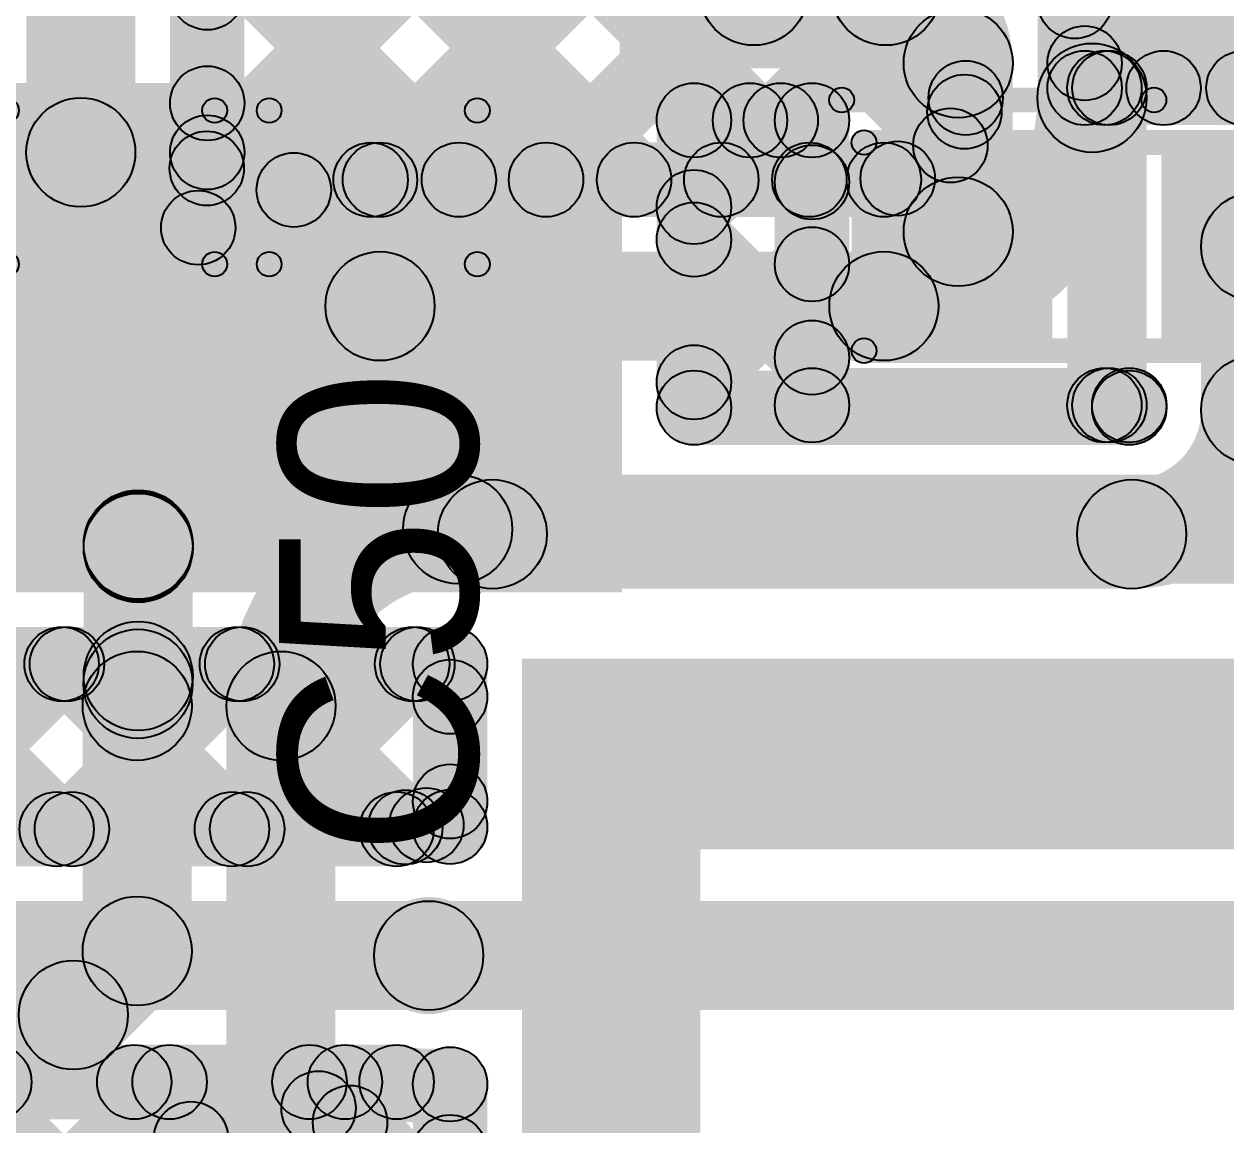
# Model space of a CAD drawing. Header units: millimetres. Extents: x 0 to 210, y 0 to 213.
# Drawn here: x 1.8106 to 2.053, y 0.2908 to 0.5129 of the extents above; entities that cross this region are included whole.
import ezdxf

# ---------------------------------------------------------------- set-up
doc = ezdxf.new("R2010")
doc.units = ezdxf.units.MM
doc.header["$MEASUREMENT"] = 0
for name, color, linetype in [('BottomLayer', 5, 'Continuous'), ('TopLayer', 1, 'Continuous'), ('TopOverlay', 2, 'Continuous'), ('TopPaste', 8, 'Continuous'), ('TopSolder', 216, 'Continuous'), ('ViaHoleLayer', 16, 'Continuous')]:
    doc.layers.add(name, color=color, linetype=linetype)

# ---------------------------------------------------------------- blocks, each defined once
blk = doc.blocks.new('SSOP_3_79')
at = {"layer": 'TopLayer'}
for points in [[(-0.01161414999999999, 0.0261811), (-0.01161415, 0.0722441), (0.01161414999999999, 0.0722441), (0.01161415, 0.0261811)], [(-0.04901575, -0.0722441), (-0.04901575, -0.0261811), (-0.02578745000000001, -0.0261811), (-0.02578744999999999, -0.0722441)], [(0.02578745000000001, -0.0722441), (0.02578744999999999, -0.0261811), (0.04901575, -0.0261811), (0.04901575, -0.0722441)]]:
    blk.add_hatch(color=1, dxfattribs=at).paths.add_polyline_path(points)
at = {"layer": 'TopOverlay'}
h = blk.add_hatch(color=2, dxfattribs=at)
edge = h.paths.add_edge_path()
edge.add_arc((-0.0594173, 0.0314961), 0.0025, 0, 360)
h = blk.add_hatch(color=2, dxfattribs=at)
edge = h.paths.add_edge_path()
edge.add_arc((-0.0594173, 0.0314961), 0.0025, 0, 360)
for points in [[(-0.0224094, 0.0339961), (-0.0224094, 0.0289961), (-0.0594173, 0.0289961), (-0.0594173, 0.0339961)], [(0.0594173, 0.0339961), (0.0594173, 0.0289961), (0.0224094, 0.0289961), (0.0224094, 0.0339961)], [(-0.0569173, -0.0314961), (-0.0619173, -0.0314961), (-0.0619173, 0.0314961), (-0.0569173, 0.0314961)], [(0.0619173, -0.0314961), (0.0569173, -0.0314961), (0.0569173, 0.0314961), (0.0619173, 0.0314961)]]:
    blk.add_hatch(color=2, dxfattribs=at).paths.add_polyline_path(points)
h = blk.add_hatch(color=2, dxfattribs=at)
edge = h.paths.add_edge_path()
edge.add_arc((-0.0224094, 0.0314961), 0.0025, 0, 360)
h = blk.add_hatch(color=2, dxfattribs=at)
edge = h.paths.add_edge_path()
edge.add_arc((0.0224094, 0.0314961), 0.0025, 0, 360)
h = blk.add_hatch(color=2, dxfattribs=at)
edge = h.paths.add_edge_path()
edge.add_arc((0.0594173, 0.0314961), 0.0025, 0, 360)
h = blk.add_hatch(color=2, dxfattribs=at)
edge = h.paths.add_edge_path()
edge.add_arc((0.0594173, 0.0314961), 0.0025, 0, 360)
h = blk.add_hatch(color=2, dxfattribs=at)
edge = h.paths.add_edge_path()
edge.add_arc((-0.0594173, -0.0314961), 0.0025, 0, 360)
h = blk.add_hatch(color=2, dxfattribs=at)
edge = h.paths.add_edge_path()
edge.add_arc((0.0594173, -0.0314961), 0.0025, 0, 360)
h = blk.add_hatch(color=2, dxfattribs=at)
edge = h.paths.add_edge_path()
edge.add_arc((-0.067937, -0.06), 0.003937, 0, 360)
h = blk.add_hatch(color=2, dxfattribs=at)
edge = h.paths.add_edge_path()
edge.add_arc((-0.060063, -0.06), 0.003937, 0, 360)
at = {"layer": 'TopPaste'}
for points in [[(-0.01161414999999999, 0.0261811), (-0.01161415, 0.0722441), (0.01161414999999999, 0.0722441), (0.01161415, 0.0261811)], [(-0.04901575, -0.0722441), (-0.04901575, -0.0261811), (-0.02578745000000001, -0.0261811), (-0.02578744999999999, -0.0722441)], [(0.02578745000000001, -0.0722441), (0.02578744999999999, -0.0261811), (0.04901575, -0.0261811), (0.04901575, -0.0722441)]]:
    blk.add_hatch(color=8, dxfattribs=at).paths.add_polyline_path(points)
at = {"layer": 'TopSolder'}
for points in [[(-0.01561414999999999, 0.0221811), (-0.01561415000000001, 0.0762441), (0.01561414999999999, 0.0762441), (0.01561415000000001, 0.0221811)], [(-0.05301575, -0.0762441), (-0.05301575, -0.0221811), (-0.02178745000000001, -0.0221811), (-0.02178744999999999, -0.0762441)], [(0.02178745000000001, -0.0762441), (0.02178744999999999, -0.0221811), (0.05301575, -0.0221811), (0.05301575, -0.0762441)]]:
    blk.add_hatch(color=216, dxfattribs=at).paths.add_polyline_path(points)
at = {"layer": 'TopOverlay', "const_width": 0.007874}
blk.add_lwpolyline([(-0.060063, -0.06, 1), (-0.067937, -0.06, 1)], format="xyb", close=True, dxfattribs=at)
at = {"layer": 'TopOverlay'}
for centre, radius in [((-0.0594173, 0.0314961), 0.0025), ((-0.0594173, 0.0314961), 0.0025), ((-0.0224094, 0.0314961), 0.0025), ((0.0224094, 0.0314961), 0.0025), ((0.0594173, 0.0314961), 0.0025), ((0.0594173, 0.0314961), 0.0025), ((-0.0594173, -0.0314961), 0.0025), ((0.0594173, -0.0314961), 0.0025), ((-0.067937, -0.06), 0.003937), ((-0.060063, -0.06), 0.003937)]:
    blk.add_circle(centre, radius, dxfattribs=at)
blk = doc.blocks.new('RES_0603_82')
at = {"layer": 'TopLayer'}
for points in [[(-0.015, 0.0175), (-0.015, -0.0175), (-0.045, -0.0175), (-0.045, 0.0175)], [(0.045, 0.0175), (0.045, -0.0175), (0.015, -0.0175), (0.015, 0.0175)]]:
    blk.add_hatch(color=1, dxfattribs=at).paths.add_polyline_path(points)
at = {"layer": 'TopOverlay'}
h = blk.add_hatch(color=2, dxfattribs=at)
edge = h.paths.add_edge_path()
edge.add_arc((-0.049, 0.021), 0.0025, 0, 360)
h = blk.add_hatch(color=2, dxfattribs=at)
edge = h.paths.add_edge_path()
edge.add_arc((-0.049, 0.021), 0.0025, 0, 360)
for points in [[(0.049, 0.0235), (0.049, 0.0185), (-0.049, 0.0185), (-0.049, 0.0235)], [(-0.0515, 0.021), (-0.0465, 0.021), (-0.0465, -0.021), (-0.0515, -0.021)], [(0.0465, 0.021), (0.0515, 0.021), (0.0515, -0.021), (0.0465, -0.021)], [(0.049, -0.0185), (0.049, -0.0235), (-0.049, -0.0235), (-0.049, -0.0185)]]:
    blk.add_hatch(color=2, dxfattribs=at).paths.add_polyline_path(points)
h = blk.add_hatch(color=2, dxfattribs=at)
edge = h.paths.add_edge_path()
edge.add_arc((0.049, 0.021), 0.0025, 0, 360)
h = blk.add_hatch(color=2, dxfattribs=at)
edge = h.paths.add_edge_path()
edge.add_arc((0.049, 0.021), 0.0025, 0, 360)
h = blk.add_hatch(color=2, dxfattribs=at)
edge = h.paths.add_edge_path()
edge.add_arc((-0.049, -0.021), 0.0025, 0, 360)
h = blk.add_hatch(color=2, dxfattribs=at)
edge = h.paths.add_edge_path()
edge.add_arc((-0.049, -0.021), 0.0025, 0, 360)
h = blk.add_hatch(color=2, dxfattribs=at)
edge = h.paths.add_edge_path()
edge.add_arc((0.049, -0.021), 0.0025, 0, 360)
h = blk.add_hatch(color=2, dxfattribs=at)
edge = h.paths.add_edge_path()
edge.add_arc((0.049, -0.021), 0.0025, 0, 360)
at = {"layer": 'TopPaste'}
for points in [[(-0.015, 0.0175), (-0.015, -0.0175), (-0.045, -0.0175), (-0.045, 0.0175)], [(0.045, 0.0175), (0.045, -0.0175), (0.015, -0.0175), (0.015, 0.0175)]]:
    blk.add_hatch(color=8, dxfattribs=at).paths.add_polyline_path(points)
at = {"layer": 'TopSolder'}
for points in [[(-0.011, 0.0215), (-0.011, -0.0215), (-0.049, -0.0215), (-0.049, 0.0215)], [(0.049, 0.0215), (0.049, -0.0215), (0.011, -0.0215), (0.011, 0.0215)]]:
    blk.add_hatch(color=216, dxfattribs=at).paths.add_polyline_path(points)
at = {"layer": 'TopOverlay'}
for centre in [(-0.049, 0.021), (-0.049, 0.021), (0.049, 0.021), (0.049, 0.021), (-0.049, -0.021), (-0.049, -0.021), (0.049, -0.021), (0.049, -0.021)]:
    blk.add_circle(centre, 0.0025, dxfattribs=at)
blk = doc.blocks.new('CAP_0603_89')
at = {"layer": 'TopLayer'}
for points in [[(-0.015, 0.0175), (-0.015, -0.0175), (-0.045, -0.0175), (-0.045, 0.0175)], [(0.045, 0.0175), (0.045, -0.0175), (0.015, -0.0175), (0.015, 0.0175)]]:
    blk.add_hatch(color=1, dxfattribs=at).paths.add_polyline_path(points)
at = {"layer": 'TopOverlay'}
h = blk.add_hatch(color=2, dxfattribs=at)
edge = h.paths.add_edge_path()
edge.add_arc((-0.049, 0.021), 0.0025, 0, 360)
h = blk.add_hatch(color=2, dxfattribs=at)
edge = h.paths.add_edge_path()
edge.add_arc((-0.049, 0.021), 0.0025, 0, 360)
for points in [[(-0.049, 0.0185), (-0.049, 0.0235), (-0.018, 0.0235), (-0.018, 0.0185)], [(0.018, 0.0185), (0.018, 0.0235), (0.049, 0.0235), (0.049, 0.0185)], [(-0.0515, 0.021), (-0.0465, 0.021), (-0.0465, -0.021), (-0.0515, -0.021)], [(0.0465, 0.021), (0.0515, 0.021), (0.0515, -0.021), (0.0465, -0.021)], [(-0.049, -0.0235), (-0.049, -0.0185), (-0.018, -0.0185), (-0.018, -0.0235)], [(0.018, -0.0235), (0.018, -0.0185), (0.049, -0.0185), (0.049, -0.0235)]]:
    blk.add_hatch(color=2, dxfattribs=at).paths.add_polyline_path(points)
h = blk.add_hatch(color=2, dxfattribs=at)
edge = h.paths.add_edge_path()
edge.add_arc((-0.018, 0.021), 0.0025, 0, 360)
h = blk.add_hatch(color=2, dxfattribs=at)
edge = h.paths.add_edge_path()
edge.add_arc((0.018, 0.021), 0.0025, 0, 360)
h = blk.add_hatch(color=2, dxfattribs=at)
edge = h.paths.add_edge_path()
edge.add_arc((0.049, 0.021), 0.0025, 0, 360)
h = blk.add_hatch(color=2, dxfattribs=at)
edge = h.paths.add_edge_path()
edge.add_arc((0.049, 0.021), 0.0025, 0, 360)
h = blk.add_hatch(color=2, dxfattribs=at)
edge = h.paths.add_edge_path()
edge.add_arc((-0.049, -0.021), 0.0025, 0, 360)
h = blk.add_hatch(color=2, dxfattribs=at)
edge = h.paths.add_edge_path()
edge.add_arc((-0.049, -0.021), 0.0025, 0, 360)
h = blk.add_hatch(color=2, dxfattribs=at)
edge = h.paths.add_edge_path()
edge.add_arc((-0.018, -0.021), 0.0025, 0, 360)
h = blk.add_hatch(color=2, dxfattribs=at)
edge = h.paths.add_edge_path()
edge.add_arc((0.018, -0.021), 0.0025, 0, 360)
h = blk.add_hatch(color=2, dxfattribs=at)
edge = h.paths.add_edge_path()
edge.add_arc((0.049, -0.021), 0.0025, 0, 360)
h = blk.add_hatch(color=2, dxfattribs=at)
edge = h.paths.add_edge_path()
edge.add_arc((0.049, -0.021), 0.0025, 0, 360)
at = {"layer": 'TopPaste'}
for points in [[(-0.015, 0.0175), (-0.015, -0.0175), (-0.045, -0.0175), (-0.045, 0.0175)], [(0.045, 0.0175), (0.045, -0.0175), (0.015, -0.0175), (0.015, 0.0175)]]:
    blk.add_hatch(color=8, dxfattribs=at).paths.add_polyline_path(points)
at = {"layer": 'TopSolder'}
for points in [[(-0.0126378, 0.0198622), (-0.0126378, -0.0198622), (-0.0473622, -0.0198622), (-0.0473622, 0.0198622)], [(0.0473622, 0.0198622), (0.0473622, -0.0198622), (0.0126378, -0.0198622), (0.0126378, 0.0198622)]]:
    blk.add_hatch(color=216, dxfattribs=at).paths.add_polyline_path(points)
at = {"layer": 'TopOverlay'}
for centre in [(-0.049, 0.021), (-0.049, 0.021), (-0.018, 0.021), (0.018, 0.021), (0.049, 0.021), (0.049, 0.021), (-0.049, -0.021), (-0.049, -0.021), (-0.018, -0.021), (0.018, -0.021), (0.049, -0.021), (0.049, -0.021)]:
    blk.add_circle(centre, 0.0025, dxfattribs=at)
blk = doc.blocks.new('CAP_0603_90')
at = {"layer": 'TopLayer'}
for points in [[(-0.015, 0.0175), (-0.015, -0.0175), (-0.045, -0.0175), (-0.045, 0.0175)], [(0.045, 0.0175), (0.045, -0.0175), (0.015, -0.0175), (0.015, 0.0175)]]:
    blk.add_hatch(color=1, dxfattribs=at).paths.add_polyline_path(points)
at = {"layer": 'TopOverlay'}
h = blk.add_hatch(color=2, dxfattribs=at)
edge = h.paths.add_edge_path()
edge.add_arc((-0.049, 0.021), 0.0025, 0, 360)
h = blk.add_hatch(color=2, dxfattribs=at)
edge = h.paths.add_edge_path()
edge.add_arc((-0.049, 0.021), 0.0025, 0, 360)
for points in [[(-0.049, 0.0185), (-0.049, 0.0235), (-0.018, 0.0235), (-0.018, 0.0185)], [(0.018, 0.0185), (0.018, 0.0235), (0.049, 0.0235), (0.049, 0.0185)], [(-0.0515, 0.021), (-0.0465, 0.021), (-0.0465, -0.021), (-0.0515, -0.021)], [(0.0465, 0.021), (0.0515, 0.021), (0.0515, -0.021), (0.0465, -0.021)], [(-0.049, -0.0235), (-0.049, -0.0185), (-0.018, -0.0185), (-0.018, -0.0235)], [(0.018, -0.0235), (0.018, -0.0185), (0.049, -0.0185), (0.049, -0.0235)]]:
    blk.add_hatch(color=2, dxfattribs=at).paths.add_polyline_path(points)
h = blk.add_hatch(color=2, dxfattribs=at)
edge = h.paths.add_edge_path()
edge.add_arc((-0.018, 0.021), 0.0025, 0, 360)
h = blk.add_hatch(color=2, dxfattribs=at)
edge = h.paths.add_edge_path()
edge.add_arc((0.018, 0.021), 0.0025, 0, 360)
h = blk.add_hatch(color=2, dxfattribs=at)
edge = h.paths.add_edge_path()
edge.add_arc((0.049, 0.021), 0.0025, 0, 360)
h = blk.add_hatch(color=2, dxfattribs=at)
edge = h.paths.add_edge_path()
edge.add_arc((0.049, 0.021), 0.0025, 0, 360)
h = blk.add_hatch(color=2, dxfattribs=at)
edge = h.paths.add_edge_path()
edge.add_arc((-0.049, -0.021), 0.0025, 0, 360)
h = blk.add_hatch(color=2, dxfattribs=at)
edge = h.paths.add_edge_path()
edge.add_arc((-0.049, -0.021), 0.0025, 0, 360)
h = blk.add_hatch(color=2, dxfattribs=at)
edge = h.paths.add_edge_path()
edge.add_arc((-0.018, -0.021), 0.0025, 0, 360)
h = blk.add_hatch(color=2, dxfattribs=at)
edge = h.paths.add_edge_path()
edge.add_arc((0.018, -0.021), 0.0025, 0, 360)
h = blk.add_hatch(color=2, dxfattribs=at)
edge = h.paths.add_edge_path()
edge.add_arc((0.049, -0.021), 0.0025, 0, 360)
h = blk.add_hatch(color=2, dxfattribs=at)
edge = h.paths.add_edge_path()
edge.add_arc((0.049, -0.021), 0.0025, 0, 360)
at = {"layer": 'TopPaste'}
for points in [[(-0.015, 0.0175), (-0.015, -0.0175), (-0.045, -0.0175), (-0.045, 0.0175)], [(0.045, 0.0175), (0.045, -0.0175), (0.015, -0.0175), (0.015, 0.0175)]]:
    blk.add_hatch(color=8, dxfattribs=at).paths.add_polyline_path(points)
at = {"layer": 'TopSolder'}
for points in [[(-0.0126378, 0.0198622), (-0.0126378, -0.0198622), (-0.0473622, -0.0198622), (-0.0473622, 0.0198622)], [(0.0473622, 0.0198622), (0.0473622, -0.0198622), (0.0126378, -0.0198622), (0.0126378, 0.0198622)]]:
    blk.add_hatch(color=216, dxfattribs=at).paths.add_polyline_path(points)
at = {"layer": 'TopOverlay'}
for centre in [(-0.049, 0.021), (-0.049, 0.021), (-0.018, 0.021), (0.018, 0.021), (0.049, 0.021), (0.049, 0.021), (-0.049, -0.021), (-0.049, -0.021), (-0.018, -0.021), (0.018, -0.021), (0.049, -0.021), (0.049, -0.021)]:
    blk.add_circle(centre, 0.0025, dxfattribs=at)

msp = doc.modelspace()

# ---------------------------------------------------------------- hatches: boundary and pattern name
at = {"layer": 'BottomLayer'}
for points in [[(2.008, 0.498), (1.993, 0.498), (1.993, 2.688), (2.008, 2.688)], [(2.037, 0.498), (2.015, 0.498), (2.015, 2.688), (2.037, 2.688)], [(1.833, 0.487), (1.811, 0.487), (1.811, 0.8109584), (1.833, 0.8109584)], [(1.855, 0.487), (1.84, 0.487), (1.84, 0.8109584), (1.855, 0.8109584)], [(1.842196699141101, 0.6330288991411009), (1.852803300858899, 0.6436355008588991), (2.002728200858899, 0.4937106008588991), (1.992121599141101, 0.4831039991411009)], [(1.852722900858899, 0.4784774991411009), (1.842116299141101, 0.4890841008588991), (1.995196699141101, 0.6421645008588991), (2.005803300858899, 0.6315578991411009)], [(1.842196699141101, 0.5976735991411009), (1.852803300858899, 0.6082802008588991), (1.974280200858899, 0.4868033008588991), (1.963673599141101, 0.4761966991411009)], [(1.885773600858899, 0.4761728991411009), (1.875166999141101, 0.4867795008588991), (1.995196699141101, 0.6068092008588991), (2.005803300858899, 0.5962025991411009)], [(1.842196699141101, 0.5623182991411009), (1.852803300858899, 0.5729249008588991), (1.938924900858899, 0.4868033008588991), (1.928318299141101, 0.4761966991411009)], [(1.921152700858899, 0.4761966991411009), (1.910546099141101, 0.4868033008588991), (1.995196699141101, 0.5714539008588991), (2.005803300858899, 0.5608472991411009)], [(1.842196699141101, 0.5269629991411009), (1.852803300858899, 0.5375696008588992), (1.903569600858899, 0.4868033008588991), (1.892962999141101, 0.4761966991411009)], [(1.956508000858899, 0.4761966991411009), (1.945901399141101, 0.4868033008588991), (1.995196699141101, 0.5360986008588992), (2.005803300858899, 0.5254919991411009)], [(1.842196699141101, 0.4916076991411009), (1.852803300858899, 0.5022143008588991), (1.870276000858899, 0.4847416008588991), (1.859669399141101, 0.4741349991411009)], [(1.992102500858899, 0.4764358991411009), (1.981495899141101, 0.4870425008588991), (1.994957499141101, 0.5005041008588991), (2.005564100858899, 0.4898974991411009)], [(1.8823502, 0.474), (1.8823502, 0.489), (1.984, 0.489), (1.984, 0.474)], [(1.8823502, 0.445), (1.8823502, 0.467), (1.984, 0.467), (1.984, 0.445)], [(1.8980162, 0.4), (1.8980162, 0.422), (2.0642721, 0.422), (2.0642721, 0.4)], [(1.844583, 0.3813845), (1.822583, 0.3813845), (1.822583, 0.4072328), (1.844583, 0.4072328)], [(1.844378, 0.3259095), (1.822378, 0.3259095), (1.822378, 0.3753618), (1.844378, 0.3753618)], [(1.873378, 0.269), (1.851378, 0.269), (1.851378, 0.3753618), (1.873378, 0.3753618)], [(1.892189, 0.314), (1.892189, 0.336), (2.1333014, 0.336), (2.1333014, 0.314)], [(1.828268674593052, 0.3052438254069479), (1.812712325406948, 0.320800174593052), (1.825599825406948, 0.333687674593052), (1.841156174593052, 0.3181313254069479)], [(1.343207703650433, 0.29300196300957), (1.342792096349567, 0.31499803699043), (1.820282696349566, 0.32402003699043), (1.820698303650434, 0.30202396300957)]]:
    msp.add_hatch(color=5, dxfattribs=at).paths.add_polyline_path(points)
h = msp.add_hatch(color=5, dxfattribs=at)
edge = h.paths.add_edge_path()
edge.add_arc((1.8475, 0.5192165), 0.0075, 0, 360)
h = msp.add_hatch(color=5, dxfattribs=at)
edge = h.paths.add_edge_path()
edge.add_arc((2.026, 0.498), 0.011, 0, 360)
h = msp.add_hatch(color=5, dxfattribs=at)
edge = h.paths.add_edge_path()
edge.add_arc((2.026, 0.498), 0.011, 0, 360)
h = msp.add_hatch(color=5, dxfattribs=at)
edge = h.paths.add_edge_path()
edge.add_arc((1.8475, 0.496911), 0.0075, 0, 360)
h = msp.add_hatch(color=5, dxfattribs=at)
edge = h.paths.add_edge_path()
edge.add_arc((2.0005, 0.498), 0.0075, 0, 360)
h = msp.add_hatch(color=5, dxfattribs=at)
edge = h.paths.add_edge_path()
edge.add_arc((2.0005, 0.498), 0.0075, 0, 360)
h = msp.add_hatch(color=5, dxfattribs=at)
edge = h.paths.add_edge_path()
edge.add_arc((2.0002608, 0.4952008), 0.0075, 0, 360)
h = msp.add_hatch(color=5, dxfattribs=at)
edge = h.paths.add_edge_path()
edge.add_arc((1.822, 0.487), 0.011, 0, 360)
h = msp.add_hatch(color=5, dxfattribs=at)
edge = h.paths.add_edge_path()
edge.add_arc((1.822, 0.487), 0.011, 0, 360)
h = msp.add_hatch(color=5, dxfattribs=at)
edge = h.paths.add_edge_path()
edge.add_arc((1.9974249, 0.4884073), 0.0075, 0, 360)
h = msp.add_hatch(color=5, dxfattribs=at)
edge = h.paths.add_edge_path()
edge.add_arc((1.8475, 0.487), 0.0075, 0, 360)
h = msp.add_hatch(color=5, dxfattribs=at)
edge = h.paths.add_edge_path()
edge.add_arc((1.8475, 0.487), 0.0075, 0, 360)
h = msp.add_hatch(color=5, dxfattribs=at)
edge = h.paths.add_edge_path()
edge.add_arc((1.8474196, 0.4837808), 0.0075, 0, 360)
h = msp.add_hatch(color=5, dxfattribs=at)
edge = h.paths.add_edge_path()
edge.add_arc((1.8804703, 0.4814762), 0.0075, 0, 360)
h = msp.add_hatch(color=5, dxfattribs=at)
edge = h.paths.add_edge_path()
edge.add_arc((1.8823502, 0.4815), 0.0075, 0, 360)
h = msp.add_hatch(color=5, dxfattribs=at)
edge = h.paths.add_edge_path()
edge.add_arc((1.8823502, 0.4815), 0.0075, 0, 360)
h = msp.add_hatch(color=5, dxfattribs=at)
edge = h.paths.add_edge_path()
edge.add_arc((1.8982663, 0.4815), 0.0075, 0, 360)
h = msp.add_hatch(color=5, dxfattribs=at)
edge = h.paths.add_edge_path()
edge.add_arc((1.9158494, 0.4815), 0.0075, 0, 360)
h = msp.add_hatch(color=5, dxfattribs=at)
edge = h.paths.add_edge_path()
edge.add_arc((1.9336216, 0.4815), 0.0075, 0, 360)
h = msp.add_hatch(color=5, dxfattribs=at)
edge = h.paths.add_edge_path()
edge.add_arc((1.9512047, 0.4815), 0.0075, 0, 360)
h = msp.add_hatch(color=5, dxfattribs=at)
edge = h.paths.add_edge_path()
edge.add_arc((1.9689769, 0.4815), 0.0075, 0, 360)
h = msp.add_hatch(color=5, dxfattribs=at)
edge = h.paths.add_edge_path()
edge.add_arc((1.984, 0.4815), 0.0075, 0, 360)
h = msp.add_hatch(color=5, dxfattribs=at)
edge = h.paths.add_edge_path()
edge.add_arc((1.984, 0.4815), 0.0075, 0, 360)
h = msp.add_hatch(color=5, dxfattribs=at)
edge = h.paths.add_edge_path()
edge.add_arc((1.9867992, 0.4817392), 0.0075, 0, 360)
h = msp.add_hatch(color=5, dxfattribs=at)
edge = h.paths.add_edge_path()
edge.add_arc((1.8649727, 0.4794383), 0.0075, 0, 360)
h = msp.add_hatch(color=5, dxfattribs=at)
edge = h.paths.add_edge_path()
edge.add_arc((1.8456883, 0.4718202), 0.0075, 0, 360)
h = msp.add_hatch(color=5, dxfattribs=at)
edge = h.paths.add_edge_path()
edge.add_arc((1.8456883, 0.4718201), 0.0075, 0, 360)
h = msp.add_hatch(color=5, dxfattribs=at)
edge = h.paths.add_edge_path()
edge.add_arc((1.8823502, 0.456), 0.011, 0, 360)
h = msp.add_hatch(color=5, dxfattribs=at)
edge = h.paths.add_edge_path()
edge.add_arc((1.8823502, 0.456), 0.011, 0, 360)
h = msp.add_hatch(color=5, dxfattribs=at)
edge = h.paths.add_edge_path()
edge.add_arc((1.984, 0.456), 0.011, 0, 360)
h = msp.add_hatch(color=5, dxfattribs=at)
edge = h.paths.add_edge_path()
edge.add_arc((1.984, 0.456), 0.011, 0, 360)
h = msp.add_hatch(color=5, dxfattribs=at)
edge = h.paths.add_edge_path()
edge.add_arc((1.8980162, 0.411), 0.011, 0, 360)
h = msp.add_hatch(color=5, dxfattribs=at)
edge = h.paths.add_edge_path()
edge.add_arc((1.8980162, 0.411), 0.011, 0, 360)
h = msp.add_hatch(color=5, dxfattribs=at)
edge = h.paths.add_edge_path()
edge.add_arc((1.833583, 0.4072328), 0.011, 0, 360)
h = msp.add_hatch(color=5, dxfattribs=at)
edge = h.paths.add_edge_path()
edge.add_arc((1.833583, 0.4072328), 0.011, 0, 360)
h = msp.add_hatch(color=5, dxfattribs=at)
edge = h.paths.add_edge_path()
edge.add_arc((1.833584, 0.4075373), 0.011, 0, 360)
h = msp.add_hatch(color=5, dxfattribs=at)
edge = h.paths.add_edge_path()
edge.add_arc((1.833584, 0.4075373), 0.011, 0, 360)
h = msp.add_hatch(color=5, dxfattribs=at)
edge = h.paths.add_edge_path()
edge.add_arc((1.8335875, 0.4078948), 0.011, 0, 360)
h = msp.add_hatch(color=5, dxfattribs=at)
edge = h.paths.add_edge_path()
edge.add_arc((1.8335875, 0.4078948), 0.011, 0, 360)
h = msp.add_hatch(color=5, dxfattribs=at)
edge = h.paths.add_edge_path()
edge.add_arc((1.8335309, 0.3798055), 0.011, 0, 360)
h = msp.add_hatch(color=5, dxfattribs=at)
edge = h.paths.add_edge_path()
edge.add_arc((1.8335309, 0.3798055), 0.011, 0, 360)
h = msp.add_hatch(color=5, dxfattribs=at)
edge = h.paths.add_edge_path()
edge.add_arc((1.833531, 0.3798055), 0.011, 0, 360)
h = msp.add_hatch(color=5, dxfattribs=at)
edge = h.paths.add_edge_path()
edge.add_arc((1.833531, 0.3798055), 0.011, 0, 360)
h = msp.add_hatch(color=5, dxfattribs=at)
edge = h.paths.add_edge_path()
edge.add_arc((1.833583, 0.3813845), 0.011, 0, 360)
h = msp.add_hatch(color=5, dxfattribs=at)
edge = h.paths.add_edge_path()
edge.add_arc((1.833583, 0.3813845), 0.011, 0, 360)
h = msp.add_hatch(color=5, dxfattribs=at)
edge = h.paths.add_edge_path()
edge.add_arc((1.833378, 0.3753618), 0.011, 0, 360)
h = msp.add_hatch(color=5, dxfattribs=at)
edge = h.paths.add_edge_path()
edge.add_arc((1.833378, 0.3753618), 0.011, 0, 360)
h = msp.add_hatch(color=5, dxfattribs=at)
edge = h.paths.add_edge_path()
edge.add_arc((1.862378, 0.3753618), 0.011, 0, 360)
h = msp.add_hatch(color=5, dxfattribs=at)
edge = h.paths.add_edge_path()
edge.add_arc((1.862378, 0.3753618), 0.011, 0, 360)
h = msp.add_hatch(color=5, dxfattribs=at)
edge = h.paths.add_edge_path()
edge.add_arc((1.833378, 0.3259095), 0.011, 0, 360)
h = msp.add_hatch(color=5, dxfattribs=at)
edge = h.paths.add_edge_path()
edge.add_arc((1.833378, 0.3259095), 0.011, 0, 360)
h = msp.add_hatch(color=5, dxfattribs=at)
edge = h.paths.add_edge_path()
edge.add_arc((1.892189, 0.325), 0.011811, 0, 360)
h = msp.add_hatch(color=5, dxfattribs=at)
edge = h.paths.add_edge_path()
edge.add_arc((1.892189, 0.325), 0.011, 0, 360)
h = msp.add_hatch(color=5, dxfattribs=at)
edge = h.paths.add_edge_path()
edge.add_arc((1.8204905, 0.313022), 0.011, 0, 360)
h = msp.add_hatch(color=5, dxfattribs=at)
edge = h.paths.add_edge_path()
edge.add_arc((1.8204905, 0.313022), 0.011, 0, 360)
at = {"layer": 'TopLayer'}
for points in [[(2.027819500858899, 0.5121528991411008), (2.017212899141101, 0.5227595008588991), (2.030642499141101, 0.5361891008588991), (2.041249100858899, 0.5255824991411009)], [(2.020356499141101, 0.5255824991411009), (2.030963100858899, 0.5361891008588991), (2.061848900858899, 0.5053033008588991), (2.051242299141101, 0.4946966991411009)], [(2.045718600858899, 0.4946966991411009), (2.035111999141101, 0.5053033008588991), (2.065997799141101, 0.5361891008588991), (2.076604400858899, 0.5255824991411009)], [(1.957764, 0.5085984), (1.957764, 0.5305984), (1.9844016, 0.5305984), (1.9844016, 0.5085984)], [(2.0245, 0.4925), (2.0245, 0.5075), (2.0285, 0.5075), (2.0285, 0.4925)], [(2.0295, 0.4925), (2.0295, 0.5075), (2.0885, 0.5075), (2.0885, 0.4925)], [(2.01, 0.471), (1.988, 0.471), (1.988, 0.505), (2.01, 0.505)], [(2.032, 0.5), (2.017, 0.5), (2.017, 0.505), (2.032, 0.505)], [(1.7635415, 0.3982853), (1.9311935, 0.3982853), (1.9311935, 0.5009999), (1.7635415, 0.5009999)], [(1.9456935, 0.4859842), (1.9456935, 0.5009842), (1.9695, 0.5009842), (1.9695, 0.4859842)], [(2.036, 0.436), (2.021, 0.436), (2.021, 0.5), (2.036, 0.5)], [(2.037, 0.436), (2.022, 0.436), (2.022, 0.5), (2.037, 0.5)], [(1.950996800858899, 0.4706854991411009), (1.940390199141101, 0.4812921008588991), (1.957885599141101, 0.4987875008588991), (1.968492200858899, 0.4881808991411009)], [(1.951689399141101, 0.4881808991411009), (1.962296000858899, 0.4987875008588991), (1.974803300858899, 0.4862802008588991), (1.964196699141101, 0.4756735991411009)], [(1.9531935, 0.4355), (1.9381935, 0.4355), (1.9381935, 0.4934842), (1.9531935, 0.4934842)], [(1.977, 0.436), (1.962, 0.436), (1.962, 0.4934842), (1.977, 0.4934842)], [(1.940390199141101, 0.4641247991411009), (1.950996800858899, 0.4747314008588991), (1.974803300858899, 0.4509249008588991), (1.964196699141101, 0.4403182991411009)], [(1.950996800858899, 0.4353301991411009), (1.940390199141101, 0.4459368008588991), (1.964196699141101, 0.4697433008588991), (1.974803300858899, 0.4591366991411009)], [(2.07, 0.435), (2.048, 0.435), (2.048, 0.468), (2.07, 0.468)], [(1.9456935, 0.428), (1.9456935, 0.443), (2.0335, 0.443), (2.0335, 0.428)], [(1.9695, 0.4285), (1.9695, 0.4435), (2.0285, 0.4435), (2.0285, 0.4285)], [(2.0295, 0.4285), (2.0295, 0.4435), (2.0335, 0.4435), (2.0335, 0.4285)], [(1.905, 0.399), (1.905, 0.421), (2.034, 0.421), (2.034, 0.399)], [(1.7635, 0.3762853), (1.7635, 0.3912853), (1.8965, 0.3912853), (1.8965, 0.3762853)], [(1.786973300858899, 0.3420172991411009), (1.776366699141101, 0.3526239008588991), (1.812831399141101, 0.3890886008588991), (1.823438000858899, 0.3784819991411009)], [(1.778545899141101, 0.3784819991411009), (1.789152500858899, 0.3890886008588991), (1.822437800858899, 0.3558033008588991), (1.811831199141101, 0.3451966991411009)], [(1.813901199141101, 0.3784819991411009), (1.824507800858899, 0.3890886008588991), (1.857793100858899, 0.3558033008588991), (1.847186499141101, 0.3451966991411009)], [(1.825508000858899, 0.3451966991411009), (1.814901399141101, 0.3558033008588991), (1.848186699141101, 0.3890886008588991), (1.858793300858899, 0.3784819991411009)], [(1.849256499141101, 0.3784819991411009), (1.859863100858899, 0.3890886008588991), (1.892765500858899, 0.3561862008588991), (1.882158899141101, 0.3455795991411009)], [(1.860863300858899, 0.3451966991411009), (1.850256699141101, 0.3558033008588991), (1.883541999141101, 0.3890886008588991), (1.894148600858899, 0.3784819991411009)], [(1.884611799141101, 0.3784819991411009), (1.895218400858899, 0.3890886008588991), (1.901803300858899, 0.3825037008588991), (1.891196699141101, 0.3718970991411009)], [(1.904, 0.3509554), (1.889, 0.3509554), (1.889, 0.3837853), (1.904, 0.3837853)], [(1.904, 0.3509554), (1.889, 0.3509554), (1.889, 0.3837853), (1.904, 0.3837853)], [(1.911, 0.3464567), (2.1689982, 0.3464567), (2.1689982, 0.3848549), (1.911, 0.3848549)], [(1.911, 0.137), (1.947, 0.137), (1.947, 0.3719438), (1.911, 0.3719438)], [(1.897025500858899, 0.3460035991411009), (1.886418899141101, 0.3566102008588991), (1.891196699141101, 0.3613880008588991), (1.901803300858899, 0.3507813991411009)], [(1.7968189, 0.343), (1.7968189, 0.358), (1.8857068, 0.358), (1.8857068, 0.343)], [(1.7968189, 0.314), (1.7968189, 0.336), (1.892189, 0.336), (1.892189, 0.314)], [(1.8029667, 0.292), (1.8029667, 0.307), (1.8857068, 0.307), (1.8857068, 0.292)], [(1.804622200858899, 0.2536002991411009), (1.794015599141101, 0.2642069008588991), (1.834611999141101, 0.3048033008588991), (1.845218600858899, 0.2941966991411009)], [(1.827475899141101, 0.2941966991411009), (1.838082500858899, 0.3048033008588991), (1.849532700858899, 0.2933531008588991), (1.838926099141101, 0.2827464991411009)], [(1.862831199141101, 0.2941966991411009), (1.873437800858899, 0.3048033008588991), (1.881626100858899, 0.2966150008588991), (1.871019499141101, 0.2860083991411009)], [(1.875267500858899, 0.2888902991411009), (1.864660899141101, 0.2994969008588991), (1.869967299141101, 0.3048033008588991), (1.880573900858899, 0.2941966991411009)], [(1.794015599141101, 0.2923016991411009), (1.804622200858899, 0.3029083008588991), (1.843428400858899, 0.2641021008588991), (1.832821799141101, 0.2534954991411009)], [(1.904, 0.1225), (1.889, 0.1225), (1.889, 0.2990446), (1.904, 0.2990446)]]:
    msp.add_hatch(color=1, dxfattribs=at).paths.add_polyline_path(points)
h = msp.add_hatch(color=1, dxfattribs=at)
edge = h.paths.add_edge_path()
edge.add_arc((1.957764, 0.5195984), 0.011, 0, 360)
h = msp.add_hatch(color=1, dxfattribs=at)
edge = h.paths.add_edge_path()
edge.add_arc((1.9844016, 0.5195984), 0.011, 0, 360)
h = msp.add_hatch(color=1, dxfattribs=at)
edge = h.paths.add_edge_path()
edge.add_arc((1.9844016, 0.5195984), 0.011, 0, 360)
h = msp.add_hatch(color=1, dxfattribs=at)
edge = h.paths.add_edge_path()
edge.add_arc((2.0225162, 0.5174562), 0.0075, 0, 360)
h = msp.add_hatch(color=1, dxfattribs=at)
edge = h.paths.add_edge_path()
edge.add_arc((1.999, 0.505), 0.011, 0, 360)
h = msp.add_hatch(color=1, dxfattribs=at)
edge = h.paths.add_edge_path()
edge.add_arc((1.999, 0.505), 0.011, 0, 360)
h = msp.add_hatch(color=1, dxfattribs=at)
edge = h.paths.add_edge_path()
edge.add_arc((2.0245, 0.505), 0.0075, 0, 360)
h = msp.add_hatch(color=1, dxfattribs=at)
edge = h.paths.add_edge_path()
edge.add_arc((2.0245, 0.505), 0.0075, 0, 360)
h = msp.add_hatch(color=1, dxfattribs=at)
edge = h.paths.add_edge_path()
edge.add_arc((2.0245, 0.5), 0.0075, 0, 360)
h = msp.add_hatch(color=1, dxfattribs=at)
edge = h.paths.add_edge_path()
edge.add_arc((2.0245, 0.5), 0.0075, 0, 360)
h = msp.add_hatch(color=1, dxfattribs=at)
edge = h.paths.add_edge_path()
edge.add_arc((2.0285, 0.5), 0.0075, 0, 360)
h = msp.add_hatch(color=1, dxfattribs=at)
edge = h.paths.add_edge_path()
edge.add_arc((2.0285, 0.5), 0.0075, 0, 360)
h = msp.add_hatch(color=1, dxfattribs=at)
edge = h.paths.add_edge_path()
edge.add_arc((2.0295, 0.5), 0.0075, 0, 360)
h = msp.add_hatch(color=1, dxfattribs=at)
edge = h.paths.add_edge_path()
edge.add_arc((2.0295, 0.5), 0.0075, 0, 360)
h = msp.add_hatch(color=1, dxfattribs=at)
edge = h.paths.add_edge_path()
edge.add_arc((2.0404153, 0.5), 0.0075, 0, 360)
h = msp.add_hatch(color=1, dxfattribs=at)
edge = h.paths.add_edge_path()
edge.add_arc((2.0565456, 0.5), 0.0075, 0, 360)
h = msp.add_hatch(color=1, dxfattribs=at)
edge = h.paths.add_edge_path()
edge.add_arc((1.9456935, 0.4934842), 0.0075, 0, 360)
h = msp.add_hatch(color=1, dxfattribs=at)
edge = h.paths.add_edge_path()
edge.add_arc((1.9456935, 0.4934842), 0.0075, 0, 360)
h = msp.add_hatch(color=1, dxfattribs=at)
edge = h.paths.add_edge_path()
edge.add_arc((1.9569927, 0.4934842), 0.0075, 0, 360)
h = msp.add_hatch(color=1, dxfattribs=at)
edge = h.paths.add_edge_path()
edge.add_arc((1.9631889, 0.4934842), 0.0075, 0, 360)
h = msp.add_hatch(color=1, dxfattribs=at)
edge = h.paths.add_edge_path()
edge.add_arc((1.9695, 0.4934842), 0.0075, 0, 360)
h = msp.add_hatch(color=1, dxfattribs=at)
edge = h.paths.add_edge_path()
edge.add_arc((1.9695, 0.4934842), 0.0075, 0, 360)
h = msp.add_hatch(color=1, dxfattribs=at)
edge = h.paths.add_edge_path()
edge.add_arc((1.9695, 0.4809769), 0.0075, 0, 360)
h = msp.add_hatch(color=1, dxfattribs=at)
edge = h.paths.add_edge_path()
edge.add_arc((1.9456935, 0.4759888), 0.0075, 0, 360)
h = msp.add_hatch(color=1, dxfattribs=at)
edge = h.paths.add_edge_path()
edge.add_arc((1.999, 0.471), 0.011, 0, 360)
h = msp.add_hatch(color=1, dxfattribs=at)
edge = h.paths.add_edge_path()
edge.add_arc((2.059, 0.468), 0.011, 0, 360)
h = msp.add_hatch(color=1, dxfattribs=at)
edge = h.paths.add_edge_path()
edge.add_arc((2.059, 0.468), 0.011, 0, 360)
h = msp.add_hatch(color=1, dxfattribs=at)
edge = h.paths.add_edge_path()
edge.add_arc((1.9456935, 0.4694281), 0.0075, 0, 360)
h = msp.add_hatch(color=1, dxfattribs=at)
edge = h.paths.add_edge_path()
edge.add_arc((1.9695, 0.46444), 0.0075, 0, 360)
h = msp.add_hatch(color=1, dxfattribs=at)
edge = h.paths.add_edge_path()
edge.add_arc((1.9695, 0.4456216), 0.0075, 0, 360)
h = msp.add_hatch(color=1, dxfattribs=at)
edge = h.paths.add_edge_path()
edge.add_arc((1.9456935, 0.4406335), 0.0075, 0, 360)
h = msp.add_hatch(color=1, dxfattribs=at)
edge = h.paths.add_edge_path()
edge.add_arc((2.059, 0.435), 0.011, 0, 360)
h = msp.add_hatch(color=1, dxfattribs=at)
edge = h.paths.add_edge_path()
edge.add_arc((2.059, 0.435), 0.011, 0, 360)
h = msp.add_hatch(color=1, dxfattribs=at)
edge = h.paths.add_edge_path()
edge.add_arc((1.9456935, 0.4355), 0.0075, 0, 360)
h = msp.add_hatch(color=1, dxfattribs=at)
edge = h.paths.add_edge_path()
edge.add_arc((1.9456935, 0.4355), 0.0075, 0, 360)
h = msp.add_hatch(color=1, dxfattribs=at)
edge = h.paths.add_edge_path()
edge.add_arc((1.9695, 0.436), 0.0075, 0, 360)
h = msp.add_hatch(color=1, dxfattribs=at)
edge = h.paths.add_edge_path()
edge.add_arc((1.9695, 0.436), 0.0075, 0, 360)
h = msp.add_hatch(color=1, dxfattribs=at)
edge = h.paths.add_edge_path()
edge.add_arc((2.0285, 0.436), 0.0075, 0, 360)
h = msp.add_hatch(color=1, dxfattribs=at)
edge = h.paths.add_edge_path()
edge.add_arc((2.0285, 0.436), 0.0075, 0, 360)
h = msp.add_hatch(color=1, dxfattribs=at)
edge = h.paths.add_edge_path()
edge.add_arc((2.0295, 0.436), 0.0075, 0, 360)
h = msp.add_hatch(color=1, dxfattribs=at)
edge = h.paths.add_edge_path()
edge.add_arc((2.0295, 0.436), 0.0075, 0, 360)
h = msp.add_hatch(color=1, dxfattribs=at)
edge = h.paths.add_edge_path()
edge.add_arc((2.0335, 0.436), 0.0075, 0, 360)
h = msp.add_hatch(color=1, dxfattribs=at)
edge = h.paths.add_edge_path()
edge.add_arc((2.0335, 0.4355), 0.0075, 0, 360)
h = msp.add_hatch(color=1, dxfattribs=at)
edge = h.paths.add_edge_path()
edge.add_arc((1.905, 0.41), 0.011, 0, 360)
h = msp.add_hatch(color=1, dxfattribs=at)
edge = h.paths.add_edge_path()
edge.add_arc((2.034, 0.41), 0.011, 0, 360)
h = msp.add_hatch(color=1, dxfattribs=at)
edge = h.paths.add_edge_path()
edge.add_arc((2.034, 0.41), 0.011, 0, 360)
h = msp.add_hatch(color=1, dxfattribs=at)
edge = h.paths.add_edge_path()
edge.add_arc((1.8181347, 0.3837853), 0.0075, 0, 360)
h = msp.add_hatch(color=1, dxfattribs=at)
edge = h.paths.add_edge_path()
edge.add_arc((1.8192045, 0.3837853), 0.0075, 0, 360)
h = msp.add_hatch(color=1, dxfattribs=at)
edge = h.paths.add_edge_path()
edge.add_arc((1.85349, 0.3837853), 0.0075, 0, 360)
h = msp.add_hatch(color=1, dxfattribs=at)
edge = h.paths.add_edge_path()
edge.add_arc((1.8545598, 0.3837853), 0.0075, 0, 360)
h = msp.add_hatch(color=1, dxfattribs=at)
edge = h.paths.add_edge_path()
edge.add_arc((1.8888453, 0.3837853), 0.0075, 0, 360)
h = msp.add_hatch(color=1, dxfattribs=at)
edge = h.paths.add_edge_path()
edge.add_arc((1.8899151, 0.3837853), 0.0075, 0, 360)
h = msp.add_hatch(color=1, dxfattribs=at)
edge = h.paths.add_edge_path()
edge.add_arc((1.8965, 0.3837853), 0.0075, 0, 360)
h = msp.add_hatch(color=1, dxfattribs=at)
edge = h.paths.add_edge_path()
edge.add_arc((1.8965, 0.3837853), 0.0075, 0, 360)
h = msp.add_hatch(color=1, dxfattribs=at)
edge = h.paths.add_edge_path()
edge.add_arc((1.8965, 0.3837853), 0.0075, 0, 360)
h = msp.add_hatch(color=1, dxfattribs=at)
edge = h.paths.add_edge_path()
edge.add_arc((1.8965, 0.3772004), 0.0075, 0, 360)
h = msp.add_hatch(color=1, dxfattribs=at)
edge = h.paths.add_edge_path()
edge.add_arc((1.8965, 0.3560847), 0.0075, 0, 360)
h = msp.add_hatch(color=1, dxfattribs=at)
edge = h.paths.add_edge_path()
edge.add_arc((1.8171345, 0.3505), 0.0075, 0, 360)
h = msp.add_hatch(color=1, dxfattribs=at)
edge = h.paths.add_edge_path()
edge.add_arc((1.8202047, 0.3505), 0.0075, 0, 360)
h = msp.add_hatch(color=1, dxfattribs=at)
edge = h.paths.add_edge_path()
edge.add_arc((1.8524898, 0.3505), 0.0075, 0, 360)
h = msp.add_hatch(color=1, dxfattribs=at)
edge = h.paths.add_edge_path()
edge.add_arc((1.85556, 0.3505), 0.0075, 0, 360)
h = msp.add_hatch(color=1, dxfattribs=at)
edge = h.paths.add_edge_path()
edge.add_arc((1.8857068, 0.3505), 0.0075, 0, 360)
h = msp.add_hatch(color=1, dxfattribs=at)
edge = h.paths.add_edge_path()
edge.add_arc((1.8857068, 0.3505), 0.0075, 0, 360)
h = msp.add_hatch(color=1, dxfattribs=at)
edge = h.paths.add_edge_path()
edge.add_arc((1.8874622, 0.3508829), 0.0075, 0, 360)
h = msp.add_hatch(color=1, dxfattribs=at)
edge = h.paths.add_edge_path()
edge.add_arc((1.8917222, 0.3513069), 0.0075, 0, 360)
h = msp.add_hatch(color=1, dxfattribs=at)
edge = h.paths.add_edge_path()
edge.add_arc((1.8965, 0.3509554), 0.0075, 0, 360)
h = msp.add_hatch(color=1, dxfattribs=at)
edge = h.paths.add_edge_path()
edge.add_arc((1.8965, 0.3509554), 0.0075, 0, 360)
h = msp.add_hatch(color=1, dxfattribs=at)
edge = h.paths.add_edge_path()
edge.add_arc((1.8965, 0.3509554), 0.0075, 0, 360)
h = msp.add_hatch(color=1, dxfattribs=at)
edge = h.paths.add_edge_path()
edge.add_arc((1.892189, 0.325), 0.011811, 0, 360)
h = msp.add_hatch(color=1, dxfattribs=at)
edge = h.paths.add_edge_path()
edge.add_arc((1.892189, 0.325), 0.011, 0, 360)
h = msp.add_hatch(color=1, dxfattribs=at)
edge = h.paths.add_edge_path()
edge.add_arc((1.80456, 0.2995), 0.0075, 0, 360)
h = msp.add_hatch(color=1, dxfattribs=at)
edge = h.paths.add_edge_path()
edge.add_arc((1.8327792, 0.2995), 0.0075, 0, 360)
h = msp.add_hatch(color=1, dxfattribs=at)
edge = h.paths.add_edge_path()
edge.add_arc((1.8399153, 0.2995), 0.0075, 0, 360)
h = msp.add_hatch(color=1, dxfattribs=at)
edge = h.paths.add_edge_path()
edge.add_arc((1.8681345, 0.2995), 0.0075, 0, 360)
h = msp.add_hatch(color=1, dxfattribs=at)
edge = h.paths.add_edge_path()
edge.add_arc((1.8752706, 0.2995), 0.0075, 0, 360)
h = msp.add_hatch(color=1, dxfattribs=at)
edge = h.paths.add_edge_path()
edge.add_arc((1.8857068, 0.2995), 0.0075, 0, 360)
h = msp.add_hatch(color=1, dxfattribs=at)
edge = h.paths.add_edge_path()
edge.add_arc((1.8857068, 0.2995), 0.0075, 0, 360)
h = msp.add_hatch(color=1, dxfattribs=at)
edge = h.paths.add_edge_path()
edge.add_arc((1.8965, 0.2990446), 0.0075, 0, 360)
h = msp.add_hatch(color=1, dxfattribs=at)
edge = h.paths.add_edge_path()
edge.add_arc((1.8965, 0.2990446), 0.0075, 0, 360)
h = msp.add_hatch(color=1, dxfattribs=at)
edge = h.paths.add_edge_path()
edge.add_arc((1.8699642, 0.2941936), 0.0075, 0, 360)
h = msp.add_hatch(color=1, dxfattribs=at)
edge = h.paths.add_edge_path()
edge.add_arc((1.8763228, 0.2913117), 0.0075, 0, 360)
h = msp.add_hatch(color=1, dxfattribs=at)
edge = h.paths.add_edge_path()
edge.add_arc((1.8442294, 0.2880498), 0.0075, 0, 360)
h = msp.add_hatch(color=1, dxfattribs=at)
edge = h.paths.add_edge_path()
edge.add_arc((1.8965, 0.2853741), 0.0075, 0, 360)
at = {"layer": 'ViaHoleLayer'}
h = msp.add_hatch(color=16, dxfattribs=at)
edge = h.paths.add_edge_path()
edge.add_arc((1.892189, 0.325), 0.0059055, 0, 360)

# ---------------------------------------------------------------- linework, layer by layer
at = {"layer": 'BottomLayer'}
for points, const_width in [([(2.026, 0.498, -0.4142135623730951), (1.984, 0.456)], 0.022), ([(2.0005, 0.498, -0.4142135623730951), (1.984, 0.4815)], 0.015), ([(1.822, 0.487, -0.4142135623730951), (1.783, 0.448)], 0.022), ([(1.8475, 0.487, -0.05946363761923881), (1.8456883, 0.4718202)], 0.015), ([(1.8456883, 0.4718201, -0.129791464677181), (1.8823502, 0.4815)], 0.015), ([(1.8335875, 0.4078948, -0.4102430780815988), (1.8823502, 0.456)], 0.022), ([(1.862378, 0.3753618, -0.4142135623730951), (1.8980162, 0.411)], 0.022), ([(1.833583, 0.4072328, -0.001561115194658536), (1.833584, 0.4075373)], 0.022), ([(1.833584, 0.4075373, -0.001832659545621545), (1.8335875, 0.4078948)], 0.022), ([(1.833378, 0.3753618, -0.01720207448989414), (1.8335309, 0.3798055)], 0.022), ([(1.833583, 0.3813845, -0.0179586309112109), (1.833531, 0.3798055)], 0.022)]:
    msp.add_lwpolyline(points, format="xyb", dxfattribs=dict(at, const_width=const_width))
for centre, radius in [((1.8475, 0.5192165), 0.0075), ((2.026, 0.498), 0.011), ((2.026, 0.498), 0.011), ((1.8475, 0.496911), 0.0075), ((2.0005, 0.498), 0.0075), ((2.0005, 0.498), 0.0075), ((2.0002608, 0.4952008), 0.0075), ((1.822, 0.487), 0.011), ((1.822, 0.487), 0.011), ((1.9974249, 0.4884073), 0.0075), ((1.8475, 0.487), 0.0075), ((1.8475, 0.487), 0.0075), ((1.8474196, 0.4837808), 0.0075), ((1.8804703, 0.4814762), 0.0075), ((1.8823502, 0.4815), 0.0075), ((1.8823502, 0.4815), 0.0075), ((1.8982663, 0.4815), 0.0075), ((1.9158494, 0.4815), 0.0075), ((1.9336216, 0.4815), 0.0075), ((1.9512047, 0.4815), 0.0075), ((1.9689769, 0.4815), 0.0075), ((1.984, 0.4815), 0.0075), ((1.984, 0.4815), 0.0075), ((1.9867992, 0.4817392), 0.0075), ((1.8649727, 0.4794383), 0.0075), ((1.8456883, 0.4718202), 0.0075), ((1.8456883, 0.4718201), 0.0075), ((1.8823502, 0.456), 0.011), ((1.8823502, 0.456), 0.011), ((1.984, 0.456), 0.011), ((1.984, 0.456), 0.011), ((1.8980162, 0.411), 0.011), ((1.8980162, 0.411), 0.011), ((1.833583, 0.4072328), 0.011), ((1.833583, 0.4072328), 0.011), ((1.833584, 0.4075373), 0.011), ((1.833584, 0.4075373), 0.011), ((1.8335875, 0.4078948), 0.011), ((1.8335875, 0.4078948), 0.011), ((1.8335309, 0.3798055), 0.011), ((1.8335309, 0.3798055), 0.011), ((1.833531, 0.3798055), 0.011), ((1.833531, 0.3798055), 0.011), ((1.833583, 0.3813845), 0.011), ((1.833583, 0.3813845), 0.011), ((1.833378, 0.3753618), 0.011), ((1.833378, 0.3753618), 0.011), ((1.862378, 0.3753618), 0.011), ((1.862378, 0.3753618), 0.011), ((1.833378, 0.3259095), 0.011), ((1.833378, 0.3259095), 0.011), ((1.892189, 0.325), 0.011), ((1.8204905, 0.313022), 0.011), ((1.8204905, 0.313022), 0.011)]:
    msp.add_circle(centre, radius, dxfattribs=at)
at = {"layer": 'TopLayer'}
for points, const_width in [([(1.9952955, 0.5435902, -0.3357397151674695), (2.0245, 0.505)], 0.015), ([(1.9844016, 0.5195984, -0.4142135623730951), (1.999, 0.505)], 0.022), ([(2.059, 0.435, -0.4142135623730951), (2.034, 0.41)], 0.022), ([(1.8857068, 0.3505, -0.103750057414973), (1.8965, 0.3509554)], 0.015), ([(1.8965, 0.2990446, -0.1037500574149729), (1.8857068, 0.2995)], 0.015), ([(1.842878, 0.2513359, -1.457348447814018), (1.888689, 0.269)], 0.015)]:
    msp.add_lwpolyline(points, format="xyb", dxfattribs=dict(at, const_width=const_width))
for centre, radius in [((1.957764, 0.5195984), 0.011), ((1.9844016, 0.5195984), 0.011), ((1.9844016, 0.5195984), 0.011), ((2.0225162, 0.5174562), 0.0075), ((1.999, 0.505), 0.011), ((1.999, 0.505), 0.011), ((2.0245, 0.505), 0.0075), ((2.0245, 0.505), 0.0075), ((2.0245, 0.5), 0.0075), ((2.0245, 0.5), 0.0075), ((2.0285, 0.5), 0.0075), ((2.0285, 0.5), 0.0075), ((2.0295, 0.5), 0.0075), ((2.0295, 0.5), 0.0075), ((2.0404153, 0.5), 0.0075), ((2.0565456, 0.5), 0.0075), ((1.9456935, 0.4934842), 0.0075), ((1.9456935, 0.4934842), 0.0075), ((1.9569927, 0.4934842), 0.0075), ((1.9631889, 0.4934842), 0.0075), ((1.9695, 0.4934842), 0.0075), ((1.9695, 0.4934842), 0.0075), ((1.9695, 0.4809769), 0.0075), ((1.9456935, 0.4759888), 0.0075), ((1.999, 0.471), 0.011), ((2.059, 0.468), 0.011), ((2.059, 0.468), 0.011), ((1.9456935, 0.4694281), 0.0075), ((1.9695, 0.46444), 0.0075), ((1.9695, 0.4456216), 0.0075), ((1.9456935, 0.4406335), 0.0075), ((2.059, 0.435), 0.011), ((2.059, 0.435), 0.011), ((1.9456935, 0.4355), 0.0075), ((1.9456935, 0.4355), 0.0075), ((1.9695, 0.436), 0.0075), ((1.9695, 0.436), 0.0075), ((2.0285, 0.436), 0.0075), ((2.0285, 0.436), 0.0075), ((2.0295, 0.436), 0.0075), ((2.0295, 0.436), 0.0075), ((2.0335, 0.436), 0.0075), ((2.0335, 0.4355), 0.0075), ((1.905, 0.41), 0.011), ((2.034, 0.41), 0.011), ((2.034, 0.41), 0.011), ((1.8181347, 0.3837853), 0.0075), ((1.8192045, 0.3837853), 0.0075), ((1.85349, 0.3837853), 0.0075), ((1.8545598, 0.3837853), 0.0075), ((1.8888453, 0.3837853), 0.0075), ((1.8899151, 0.3837853), 0.0075), ((1.8965, 0.3837853), 0.0075), ((1.8965, 0.3837853), 0.0075), ((1.8965, 0.3837853), 0.0075), ((1.8965, 0.3772004), 0.0075), ((1.8965, 0.3560847), 0.0075), ((1.8171345, 0.3505), 0.0075), ((1.8202047, 0.3505), 0.0075), ((1.8524898, 0.3505), 0.0075), ((1.85556, 0.3505), 0.0075), ((1.8857068, 0.3505), 0.0075), ((1.8857068, 0.3505), 0.0075), ((1.8874622, 0.3508829), 0.0075), ((1.8917222, 0.3513069), 0.0075), ((1.8965, 0.3509554), 0.0075), ((1.8965, 0.3509554), 0.0075), ((1.8965, 0.3509554), 0.0075), ((1.892189, 0.325), 0.011), ((1.80456, 0.2995), 0.0075), ((1.8327792, 0.2995), 0.0075), ((1.8399153, 0.2995), 0.0075), ((1.8681345, 0.2995), 0.0075), ((1.8752706, 0.2995), 0.0075), ((1.8857068, 0.2995), 0.0075), ((1.8857068, 0.2995), 0.0075), ((1.8965, 0.2990446), 0.0075), ((1.8965, 0.2990446), 0.0075), ((1.8699642, 0.2941936), 0.0075), ((1.8763228, 0.2913117), 0.0075), ((1.8442294, 0.2880498), 0.0075), ((1.8965, 0.2853741), 0.0075)]:
    msp.add_circle(centre, radius, dxfattribs=at)

# ---------------------------------------------------------------- block references
for name, p, rotation in [('SSOP_3_79', (2.0069766, 0.557), 270), ('CAP_0603_89', (1.828, 0.513457), 90), ('CAP_0603_90', (1.881, 0.513457), 90), ('RES_0603_82', (2.029, 0.468), 180)]:
    msp.add_blockref(name, p, dxfattribs=dict(rotation=rotation))

# ---------------------------------------------------------------- texts
at = {"layer": 'TopOverlay'}
msp.add_text('C50', height=0.04, rotation=90, dxfattribs=at).set_placement((1.902, 0.345))

doc.saveas('drawing.dxf')
